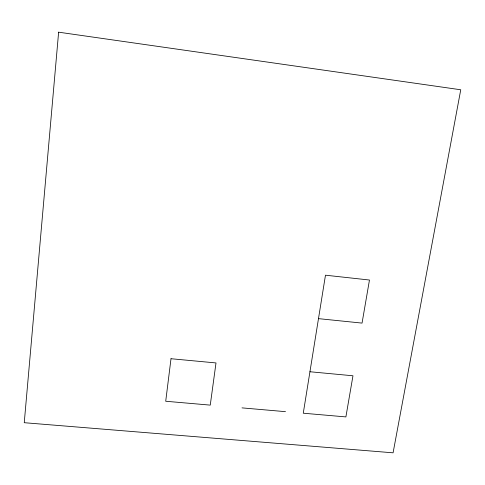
<?xml version="1.0" encoding="UTF-8"?>
<svg xmlns="http://www.w3.org/2000/svg" width="485" height="485" viewBox="0 0 485 485"><rect width="100%" height="100%" fill="white"/><g stroke="black" fill="none" stroke-linecap="round" stroke-linejoin="round"><path stroke-width="0.73" d="M242.015 407.879L285.483 411.662M309.939 371.746L352.971 375.784L345.89 416.912L303.27 413.208L325.477 275.195L369.467 280.027L362.046 323.101L318.487 318.639M58.624 32.18L24.25 422.702L393.08 452.82L460.75 89.773L58.624 32.18M171.005 358.724L165.712 401.253L210.254 405.12L216.001 362.938L171.005 358.724"/></g></svg>
